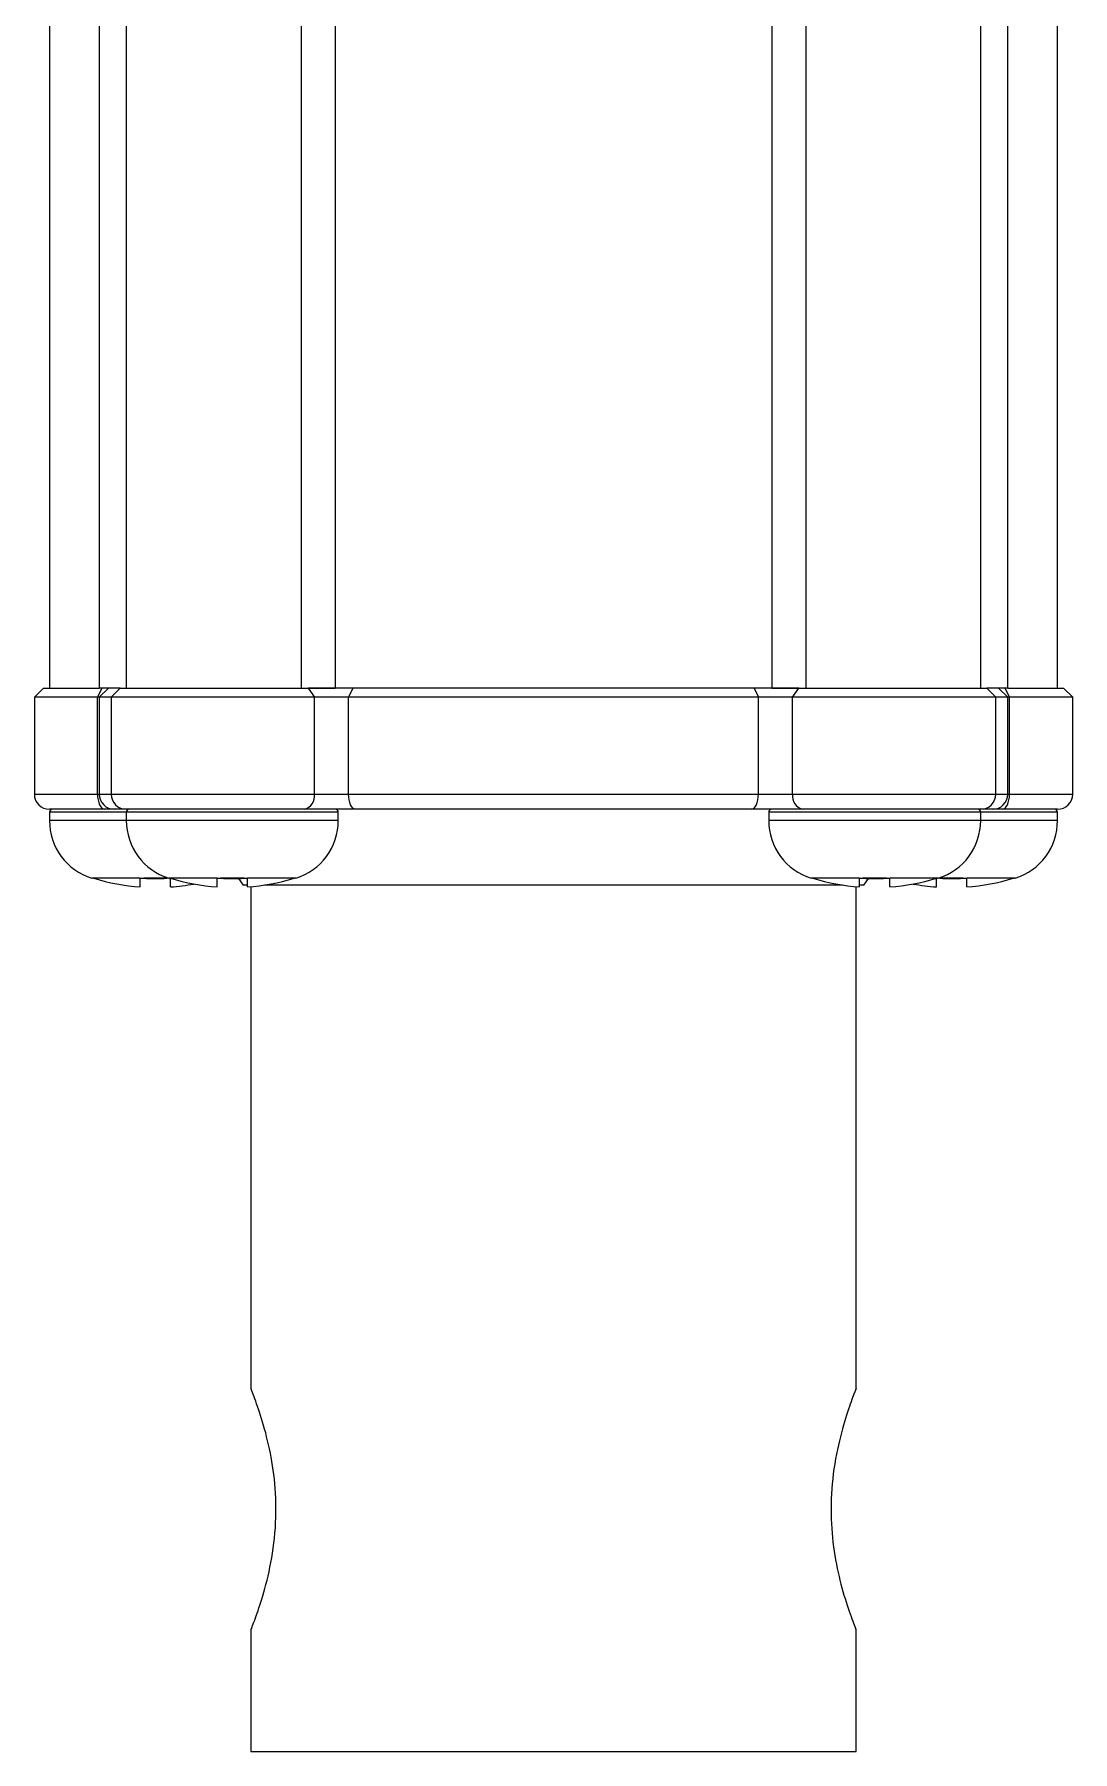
# Model space of a CAD drawing. Header units: millimetres. Extents: x -331 to 5585, y -2655 to 1513.
# Drawn here: x 432.9 to 467.2, y 1104.5 to 1161.2 of the extents above; entities that cross this region are included whole.
import ezdxf

# ---------------------------------------------------------------- set-up
doc = ezdxf.new("R2010")
doc.units = ezdxf.units.MM

msp = doc.modelspace()

# ---------------------------------------------------------------- linework, layer by layer
at = {"color": 7, "linetype": 'Continuous', "lineweight": 15}
for p, q in [((433.413, 1214.635), (433.413, 1139.635)), ((435.057, 1214.635), (435.057, 1139.635)), ((435.951, 1214.635), (435.951, 1139.635)), ((464.164, 1139.635), (464.164, 1214.635)), ((465.057, 1139.635), (465.057, 1214.635)), ((466.702, 1139.635), (466.702, 1214.635)), ((433.213, 1139.635), (432.913, 1139.335)), ((432.913, 1139.335), (432.913, 1136.135)), ((434.999, 1139.335), (432.913, 1139.335)), ((433.213, 1139.635), (435.057, 1139.635)), ((435.143, 1139.635), (434.999, 1139.335)), ((435.057, 1139.335), (434.999, 1139.335)), ((434.999, 1136.135), (434.999, 1139.335)), ((435.357, 1139.635), (435.057, 1139.335)), ((435.751, 1139.635), (435.057, 1139.635)), ((435.057, 1139.335), (435.057, 1136.135)), ((435.451, 1139.335), (435.057, 1139.335)), ((435.751, 1139.635), (435.451, 1139.335)), ((435.451, 1139.335), (435.451, 1136.135)), ((442.164, 1139.335), (435.451, 1139.335)), ((435.751, 1139.635), (441.96, 1139.635)), ((441.96, 1139.635), (442.85, 1139.635)), ((441.96, 1139.635), (442.164, 1139.335)), ((442.85, 1139.635), (441.96, 1139.635)), ((442.164, 1136.135), (442.164, 1139.335)), ((443.293, 1139.335), (442.164, 1139.335)), ((457.265, 1139.635), (442.85, 1139.635)), ((443.428, 1139.635), (443.293, 1139.335)), ((456.822, 1139.335), (443.293, 1139.335)), ((443.293, 1136.135), (443.293, 1139.335)), ((456.686, 1139.635), (456.822, 1139.335)), ((456.822, 1136.135), (456.822, 1139.335)), ((457.951, 1139.335), (456.822, 1139.335)), ((457.265, 1139.635), (458.154, 1139.635)), ((458.154, 1139.635), (457.265, 1139.635)), ((457.951, 1139.335), (458.154, 1139.635)), ((457.951, 1136.135), (457.951, 1139.335)), ((464.664, 1139.335), (457.951, 1139.335)), ((458.154, 1139.635), (464.364, 1139.635)), ((464.664, 1139.335), (464.364, 1139.635)), ((465.057, 1139.635), (464.364, 1139.635)), ((464.664, 1136.135), (464.664, 1139.335)), ((465.057, 1139.335), (464.664, 1139.335)), ((465.057, 1139.335), (464.757, 1139.635)), ((465.116, 1139.335), (464.972, 1139.635)), ((465.057, 1139.635), (466.902, 1139.635)), ((465.057, 1136.135), (465.057, 1139.335)), ((465.116, 1139.335), (465.057, 1139.335)), ((465.116, 1136.135), (465.116, 1139.335)), ((467.202, 1139.335), (465.116, 1139.335)), ((467.202, 1139.335), (466.902, 1139.635)), ((467.202, 1136.135), (467.202, 1139.335)), ((442.164, 1136.135), (443.293, 1136.135)), ((443.293, 1136.135), (456.822, 1136.135)), ((456.822, 1136.135), (457.951, 1136.135)), ((435.238, 1135.635), (433.413, 1135.635)), ((433.413, 1135.535), (433.413, 1135.265)), ((435.557, 1135.635), (435.238, 1135.635)), ((435.977, 1135.635), (435.557, 1135.635)), ((441.825, 1135.635), (435.951, 1135.635)), ((435.951, 1135.535), (435.951, 1135.265)), ((443.519, 1135.635), (441.825, 1135.635)), ((442.951, 1135.265), (442.951, 1135.535)), ((456.596, 1135.635), (443.519, 1135.635)), ((458.29, 1135.635), (456.596, 1135.635)), ((457.164, 1135.535), (457.164, 1135.265)), ((464.164, 1135.635), (458.29, 1135.635)), ((464.557, 1135.635), (464.137, 1135.635)), ((464.164, 1135.265), (464.164, 1135.535)), ((464.876, 1135.635), (464.557, 1135.635)), ((466.702, 1135.635), (464.876, 1135.635)), ((466.702, 1135.265), (466.702, 1135.535)), ((434.849, 1133.358), (434.813, 1133.358)), ((434.849, 1133.358), (434.853, 1133.364)), ((434.873, 1133.358), (434.853, 1133.364)), ((436.413, 1133.358), (434.873, 1133.358)), ((436.413, 1133.364), (436.525, 1133.358)), ((436.413, 1133.358), (436.413, 1133.364)), ((436.413, 1133.071), (436.413, 1133.358)), ((437.301, 1133.358), (436.525, 1133.358)), ((437.387, 1133.358), (437.351, 1133.358)), ((437.387, 1133.358), (437.391, 1133.364)), ((437.411, 1133.358), (437.391, 1133.364)), ((438.951, 1133.358), (437.411, 1133.358)), ((437.413, 1133.071), (437.413, 1133.358)), ((438.951, 1133.358), (438.951, 1133.364)), ((438.951, 1133.364), (439.063, 1133.358)), ((438.951, 1133.071), (438.951, 1133.358)), ((439.839, 1133.358), (439.063, 1133.358)), ((439.656, 1133.351), (439.807, 1133.135)), ((439.951, 1133.135), (439.807, 1133.135)), ((439.839, 1133.358), (439.951, 1133.364)), ((439.951, 1133.358), (439.951, 1133.364)), ((441.49, 1133.358), (439.951, 1133.358)), ((439.951, 1133.071), (439.951, 1133.358)), ((440.057, 1133.079), (440.057, 1116.535)), ((459.596, 1133.135), (440.519, 1133.135)), ((441.511, 1133.364), (441.49, 1133.358)), ((441.511, 1133.364), (441.515, 1133.358)), ((441.551, 1133.358), (441.515, 1133.358)), ((458.6, 1133.358), (458.564, 1133.358)), ((458.6, 1133.358), (458.604, 1133.364)), ((458.624, 1133.358), (458.604, 1133.364)), ((460.164, 1133.358), (458.624, 1133.358)), ((460.057, 1116.535), (460.057, 1133.079)), ((460.164, 1133.364), (460.276, 1133.358)), ((460.164, 1133.358), (460.164, 1133.364)), ((460.164, 1133.071), (460.164, 1133.358)), ((460.307, 1133.135), (460.164, 1133.135)), ((461.052, 1133.358), (460.276, 1133.358)), ((460.307, 1133.135), (460.458, 1133.351)), ((461.052, 1133.358), (461.164, 1133.364)), ((461.164, 1133.358), (461.164, 1133.364)), ((462.704, 1133.358), (461.164, 1133.358)), ((461.164, 1133.071), (461.164, 1133.358)), ((462.702, 1133.071), (462.702, 1133.358)), ((462.724, 1133.364), (462.704, 1133.358)), ((462.724, 1133.364), (462.728, 1133.358)), ((462.764, 1133.358), (462.728, 1133.358)), ((463.59, 1133.358), (462.814, 1133.358)), ((463.59, 1133.358), (463.702, 1133.364)), ((463.702, 1133.358), (463.702, 1133.364)), ((465.242, 1133.358), (463.702, 1133.358)), ((463.702, 1133.071), (463.702, 1133.358)), ((465.262, 1133.364), (465.242, 1133.358)), ((465.262, 1133.364), (465.266, 1133.358)), ((465.302, 1133.358), (465.266, 1133.358)), ((440.057, 1108.588), (440.057, 1104.535)), ((460.057, 1104.535), (460.057, 1108.588))]:
    msp.add_line(p, q, dxfattribs=at)
at = {"color": 8, "linetype": 'Continuous', "lineweight": 15}
for p, q in [((441.721, 1214.635), (441.721, 1139.635)), ((442.85, 1214.635), (442.85, 1139.635)), ((457.265, 1214.635), (457.265, 1139.635)), ((458.394, 1214.635), (458.394, 1139.635)), ((432.913, 1136.135), (434.999, 1136.135)), ((434.999, 1136.135), (435.057, 1136.135)), ((435.057, 1136.135), (435.451, 1136.135)), ((435.451, 1136.135), (442.164, 1136.135)), ((457.951, 1136.135), (464.664, 1136.135)), ((464.664, 1136.135), (465.057, 1136.135)), ((465.057, 1136.135), (465.116, 1136.135)), ((465.116, 1136.135), (467.202, 1136.135)), ((435.951, 1135.535), (433.413, 1135.535)), ((435.951, 1135.265), (433.413, 1135.265)), ((442.951, 1135.535), (435.951, 1135.535)), ((442.951, 1135.265), (435.951, 1135.265)), ((464.164, 1135.535), (457.164, 1135.535)), ((464.164, 1135.265), (457.164, 1135.265)), ((466.702, 1135.535), (464.164, 1135.535)), ((466.702, 1135.265), (464.164, 1135.265)), ((440.057, 1104.535), (460.057, 1104.535))]:
    msp.add_line(p, q, dxfattribs=at)
at = {"color": 7, "linetype": 'Continuous', "lineweight": 15, "flags": 128}
for points in [[(434.999, 1136.135), (435.004, 1136.038), (435.017, 1135.944), (435.04, 1135.857), (435.069, 1135.782), (435.106, 1135.719), (435.147, 1135.673), (435.192, 1135.645), (435.238, 1135.635)], [(443.519, 1135.635), (443.475, 1135.645), (443.432, 1135.673), (443.393, 1135.719), (443.359, 1135.782), (443.331, 1135.857), (443.31, 1135.944), (443.297, 1136.038), (443.293, 1136.135)], [(456.596, 1135.635), (456.64, 1135.645), (456.683, 1135.673), (456.722, 1135.719), (456.756, 1135.782), (456.784, 1135.857), (456.805, 1135.944), (456.817, 1136.038), (456.822, 1136.135)], [(464.876, 1135.635), (464.923, 1135.645), (464.968, 1135.673), (465.009, 1135.719), (465.046, 1135.782), (465.075, 1135.857), (465.097, 1135.944), (465.111, 1136.038), (465.116, 1136.135)]]:
    msp.add_lwpolyline(points, dxfattribs=at)
at = {"color": 7, "linetype": 'Continuous', "lineweight": 15}
for centre, radius, start, end in [((433.413, 1136.135), 0.5, 180, 270), ((435.557, 1136.135), 0.5, 180, 270), ((435.951, 1136.135), 0.5, 180, 270), ((441.725, 1136.068), 0.444, 282.9482, 8.7544), ((458.39, 1136.068), 0.444, 171.2456, 257.0518), ((464.164, 1136.135), 0.5, 270, 0), ((464.557, 1136.135), 0.5, 270, 0), ((466.702, 1136.135), 0.5, 270, 0), ((433.513, 1135.535), 0.1, 90, 180), ((435.413, 1135.265), 2, 180, 252.5424), ((436.051, 1135.535), 0.1, 90, 180), ((437.951, 1135.265), 2, 180, 252.5424), ((440.951, 1135.265), 2, 287.4576, 0), ((442.851, 1135.535), 0.1, 0, 90), ((457.264, 1135.535), 0.1, 90, 180), ((459.164, 1135.265), 2, 180, 252.5424), ((462.164, 1135.265), 2, 287.4576, 0), ((464.064, 1135.535), 0.1, 0, 90), ((464.702, 1135.265), 2, 287.4576, 0), ((466.602, 1135.535), 0.1, 0, 90), ((436.913, 1140.035), 6.982, 253.0152, 265.8934), ((436.913, 1141.245), 7.897, 267.1837, 272.8163), ((435.195, 1134.622), 2.53, 329.7748, 330.0245), ((439.451, 1140.035), 6.982, 253.0152, 265.8934), ((436.913, 1140.035), 6.982, 274.1066, 280.4723), ((436.181, 1131.735), 3.232, 29.9356, 30.1309), ((439.451, 1141.244), 7.896, 267.1836, 272.8164), ((439.451, 1140.035), 6.982, 274.1066, 286.9848), ((438.719, 1131.735), 3.232, 29.9356, 30.1309), ((456.931, 1134.319), 1.926, 329.7357, 330.0637), ((460.664, 1140.035), 6.982, 253.0152, 265.8934), ((460.664, 1141.244), 7.896, 267.1836, 272.8164), ((459.47, 1134.319), 1.926, 329.7357, 330.0637), ((460.664, 1140.035), 6.982, 274.1066, 286.9848), ((463.202, 1140.035), 6.982, 259.5277, 265.8934), ((459.932, 1131.735), 3.232, 29.9356, 30.1309), ((463.202, 1141.244), 7.896, 267.1836, 272.8164), ((463.202, 1140.035), 6.982, 274.1066, 286.9848), ((465.524, 1133.501), 0.295, 208.9646, 211.1019)]:
    msp.add_arc(centre, radius, start, end, dxfattribs=at)
for points, knots in [([(440.079, 1108.588), (440.074, 1108.576), (440.058, 1108.537), (440.206, 1108.909), (440.46, 1109.643), (440.745, 1110.739), (440.913, 1112.052), (440.882, 1113.381), (440.688, 1114.579), (440.408, 1115.592), (440.149, 1116.31), (440.06, 1116.528), (440.058, 1116.534), (440.057, 1116.535)], [0, 0, 0, 0, 0.0458711, 0.1448209, 0.2468466, 0.3555945, 0.4652912, 0.5670855, 0.6649308, 0.7684056, 0.878572, 0.9864954, 1, 1, 1, 1]), ([(460.057, 1116.535), (460.041, 1116.494), (460.007, 1116.413), (459.771, 1115.781), (459.484, 1114.827), (459.249, 1113.583), (459.196, 1112.234), (459.331, 1110.974), (459.586, 1109.871), (459.863, 1109.028), (460.048, 1108.559), (460.039, 1108.581), (460.036, 1108.588)], [0, 0, 0, 0, 0.1017835, 0.2033992, 0.3093845, 0.4200158, 0.5255562, 0.6238082, 0.7241274, 0.8321923, 0.9423088, 1, 1, 1, 1])]:
    msp.add_open_spline(points, degree=3, knots=knots, dxfattribs=at)

doc.saveas('drawing.dxf')
